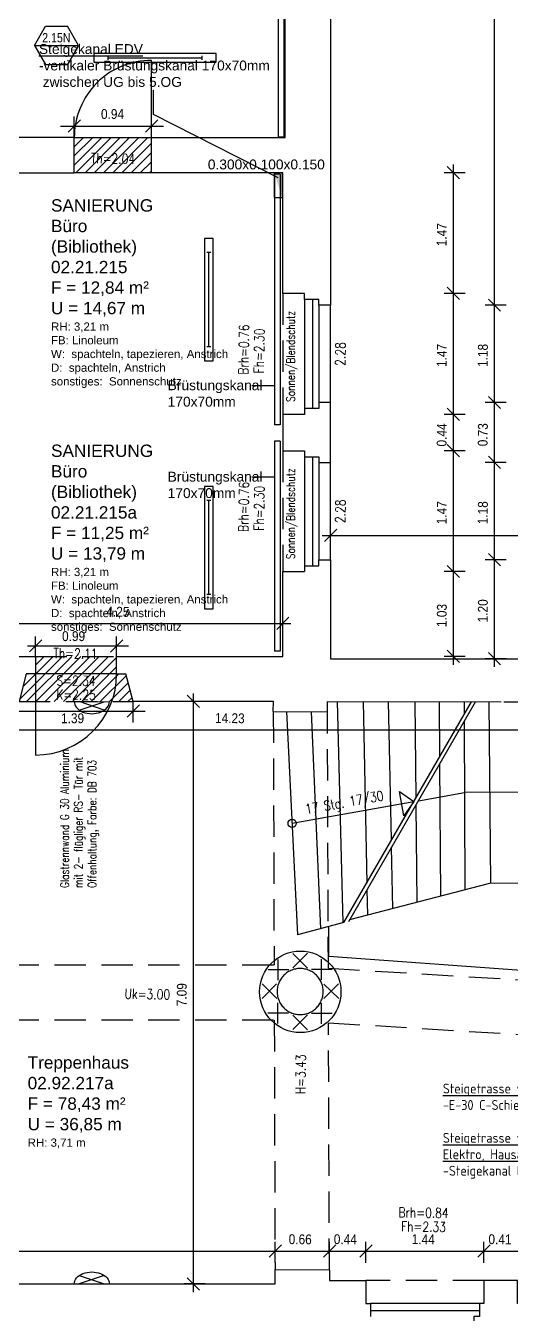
# Model space of a CAD drawing. Header units: metres. Extents: x 374 to 510, y -373 to -311.
# Drawn here: x 407.69 to 413.6, y -334.8 to -319.11 of the extents above; entities that cross this region are included whole.
import ezdxf
from ezdxf.enums import TextEntityAlignment as Align

# ---------------------------------------------------------------- set-up
doc = ezdxf.new("R2010")
doc.units = ezdxf.units.M
doc.header["$LTSCALE"] = 0.03
for name, pattern in [('AUSGEZOGEN', [0]), ('DOT', [0]), ('STRICHLINIE', [19.05, 12.7, -6.35])]:
    doc.linetypes.add(name, pattern=pattern)
doc.layers.get('0').update_dxf_attribs({"linetype": 'CONTINUOUS'})
for name, color, linetype in [('A_abriss', 44, '_ABBRUCH'), ('A_ansicht', 9, 'CONTINUOUS'), ('A_bemaßung', 2, 'CONTINUOUS'), ('A_Elektro', 1, 'CONTINUOUS'), ('A_fenster', 7, 'CONTINUOUS'), ('A_höhen', 3, 'CONTINUOUS'), ('A_NR_TÜR', 1, 'CONTINUOUS'), ('A_räume', 5, 'CONTINUOUS'), ('A_schraffur', 10, 'CONTINUOUS'), ('A_text', 5, 'CONTINUOUS'), ('A_treppe', 3, 'CONTINUOUS'), ('A_Tuernummern', 1, 'CONTINUOUS'), ('A_TXT-TUER', 1, 'CONTINUOUS'), ('A_verdeckt', 8, 'STRICHLINIE'), ('A_wände', 4, 'CONTINUOUS'), ('E__DURCHBR', 2, 'CONTINUOUS'), ('E__LEUCHTEN', 6, 'AUSGEZOGEN'), ('E__VERSYS', 2, 'AUSGEZOGEN')]:
    doc.layers.add(name, color=color, linetype=linetype)
doc.styles.add('arial-n', font='ARIALN.TTF')
doc.styles.add('BOLDSIMP_FNT', font='TXT', dxfattribs={"height": 1})
doc.styles.add('ISO9', font='iso8.shx', dxfattribs={"height": 0.12})
doc.styles.add('NORM', font='simplex.shx', dxfattribs={"width": 0.7, "bigfont": 'bigfont.shx'})
doc.styles.add('PITSIMP8', font='PITSIMP8.SHX')
doc.styles.add('SIMPLEX', font='simplex.shx', dxfattribs={"width": 0.8, "height": 0.1})
doc.styles.get("Standard").update_dxf_attribs({"font": 'ARIAL.TTF', "height": 1})
doc.linetypes.add('_ABBRUCH', pattern='A,25,[101,cadkon.shx,S=3.5,R=0,X=0,Y=0],25', length=50)

# ---------------------------------------------------------------- blocks, each defined once
blk = doc.blocks.new('SLASH1')
at = {"layer": 'A_bemaßung', "color": 2, "linetype": 'Continuous'}
for p, q in [((0.07663, 0.07663), (-0.07319, -0.07319)), ((0, -0.14068), (0, 0.11466))]:
    blk.add_line(p, q, dxfattribs=at)
blk = doc.blocks.new('Tür-Nr')
at = {"layer": 'A_NR_TÜR'}
for p, q in [((-0.057, -108.865), (0.077, -108.632)), ((0.077, -108.632), (0.347, -108.632)), ((0.481, -108.865), (0.347, -108.632)), ((-0.057, -108.865), (0.481, -108.865)), ((-0.057, -108.865), (0.077, -109.098)), ((0.481, -108.865), (0.347, -109.098)), ((0.077, -109.098), (0.347, -109.098))]:
    blk.add_line(p, q, dxfattribs=at)
at = {"layer": 'A_TXT-TUER', "style": 'arial-n', "flags": 4}
blk.add_attdef('TÜR-NR.', text='', height=0.113, dxfattribs=at).set_placement((0.211, -108.772), align=Align.MIDDLE_CENTER)
at = {"layer": 'A_TXT-TUER', "style": 'NORM', "width": 0.7}
for tag, flags, p in [('BRANDSCHUTZ', 4, (0.229, -108.981)), ('DIN', 5, (0.214, -109.198)), ('ABMESSUNG', 5, (0.214, -109.333)), ('MATERIAL', 5, (0.214, -109.467)), ('WANDART', 5, (0.214, -109.601)), ('ZARGE', 5, (0.214, -109.736)), ('BESCHLÄGE', 5, (0.214, -110.005)), ('SCHLOSS', 5, (0.214, -109.87)), ('SONSTIGES', 5, (0.214, -110.139))]:
    blk.add_attdef(tag, text='', height=0.0784, dxfattribs=dict(at, flags=flags)).set_placement(p, align=Align.MIDDLE_CENTER)
blk = doc.blocks.new('A$C1B967C39')
at = {"layer": 'E__VERSYS', "color": 3}
for p, q in [((12.596, 33.578), (12.596, 27.5)), ((12.666, 33.578), (12.666, 27.5)), ((12.666, 27.5), (12.596, 27.5)), ((12.551, 27.05), (12.551, 23.996)), ((12.621, 27.05), (12.551, 27.05)), ((12.621, 27.05), (12.621, 23.996)), ((12.621, 23.996), (12.551, 23.996)), ((12.551, 23.8), (12.551, 21.244)), ((12.621, 23.8), (12.551, 23.8)), ((12.621, 23.8), (12.621, 21.244)), ((12.621, 21.244), (12.551, 21.244))]:
    blk.add_line(p, q, dxfattribs=at)
at = {"layer": 'E__VERSYS', "color": 7}
for p, q in [((12.276, 24.478), (12.551, 24.478)), ((12.276, 23.365), (12.551, 23.365))]:
    blk.add_line(p, q, dxfattribs=at)
at = {"layer": 'E__VERSYS', "color": 7, "char_height": 0.12, "attachment_point": 7}
for insert in [(11.251, 24.218), (11.251, 23.105)]:
    blk.add_mtext('Brüstungskanal \\P170x70mm', dxfattribs=dict(at, insert=insert))
blk = doc.blocks.new('Wanddurchbruch')
for p, q in [((0, 1), (0, 0)), ((1, 1), (0, 1)), ((1, 0), (1, 1)), ((0, 0), (1, 0))]:
    blk.add_line(p, q)
blk.add_solid([(1, 0), (1, 1), (0, 1), (0, 0)])
blk = doc.blocks.new('Deckendurchbruch')
for p, q in [((1, 1), (0, 1)), ((0, 1), (0, 0)), ((1, 0), (1, 1)), ((0, 0), (1, 0))]:
    blk.add_line(p, q)
blk.add_solid([(0, 0), (1, 1), (0, 1)])
blk = doc.blocks.new('A$C323A5F6B')
at = {"layer": 'E__DURCHBR', "linetype": 'Continuous'}
ref = blk.add_blockref('Deckendurchbruch', (12.548, 27.066), dxfattribs=dict(at, xscale=0.3003000080464072, yscale=0.1001000000001113, zscale=1.1011, rotation=270.0000046056928))
ref.add_attrib('EC_DIM', '0.300x0.100x0.150', (11.74, 27.108), dxfattribs={"linetype": 'Continuous', "height": 0.12})
at = {"layer": 'E__DURCHBR'}
ref = blk.add_blockref('Wanddurchbruch', (8.184, 13.538, 3.003), dxfattribs=dict(at, xscale=0.5595590149933418, yscale=0.2001999999999953, zscale=1.001, rotation=270.0000046057027))
ref.add_attrib('EC_DIM', '0.559x0.200x0.200', (8.184, 12.763), dxfattribs={"height": 0.12})
blk = doc.blocks.new('A$C21574063')
at = {"layer": 'E__VERSYS', "color": 7}
blk.add_line((11.08, 27.778), (11.08, 28.071), dxfattribs=at)
at = {"layer": 'E__VERSYS', "color": 7, "linetype": 'Continuous', "ltscale": 5}
blk.add_line((12.597, 27.004), (11.08, 27.778), dxfattribs=at)
at = {"layer": 'E__VERSYS', "color": 7, "insert": (9.682, 28.111), "char_height": 0.12, "attachment_point": 7}
blk.add_mtext('{\\LSteigekanal EDV\\P}-vertikaler Brüstungskanal 170x70mm \\P zwischen UG bis 5.OG', dxfattribs=at)
at = {"layer": 'E__VERSYS', "color": 7, "insert": (14.604, 14.821), "char_height": 0.12, "attachment_point": 7, "style": 'ISO9'}
blk.add_mtext('{\\LSteigetrasse von UG bis 3. OG für SIB\\P}-E-30 C-Schiene + Bügelschellen B=100mm \\P\\P{\\LSteigetrasse von UG bis 3. OG für  \\PElektro, Hausalarm, LWL und EDV\\P}-Steigekanal PVC B/H=100x60mm', dxfattribs=at)
blk = doc.blocks.new('Lichtelement')
at = {"layer": 'E__LEUCHTEN', "color": 6, "linetype": 'Continuous', "ltscale": 5}
for p, q in [((11.703, -110.425), (11.881, -110.246)), ((11.884, -110.427), (11.705, -110.249)), ((11.524, -110.575), (11.524, -110.322)), ((12.054, -110.571), (12.054, -110.318)), ((11.653, -110.449), (11.401, -110.449)), ((12.184, -110.445), (11.932, -110.445)), ((11.328, -110.796), (11.506, -110.617)), ((11.509, -110.798), (11.33, -110.619)), ((12.081, -110.797), (12.259, -110.619)), ((12.262, -110.799), (12.083, -110.621)), ((11.521, -111.102), (11.521, -110.85)), ((12.054, -111.105), (12.054, -110.853)), ((11.65, -110.976), (11.398, -110.976)), ((11.703, -111.175), (11.881, -110.997)), ((11.884, -111.178), (11.705, -110.999)), ((12.184, -110.979), (11.932, -110.979))]:
    blk.add_line(p, q, dxfattribs=at)
blk.add_circle((11.794, -110.716), 0.496, dxfattribs=at)
blk = doc.blocks.new('Wandleuchte')
at = {"layer": 'E__LEUCHTEN', "color": 6}
for p, q in [((-154, -6), (-153, 8)), ((-153, 8), (-149, 21)), ((-149, 21), (-143, 34)), ((-143, 34), (-134, 47)), ((-134, 47), (-123, 58)), ((-123, 58), (-110, 68)), ((-110, 68), (-94, 77)), ((-110, 68), (107, -6)), ((107, 68), (-110, -6)), ((-94, 77), (-78, 85)), ((-78, 85), (-60, 91)), ((-60, 91), (-41, 95)), ((-41, 95), (-21, 98)), ((-21, 98), (-1, 99)), ((-1, 99), (19, 98)), ((19, 98), (38, 95)), ((38, 95), (57, 91)), ((57, 91), (75, 85)), ((75, 85), (92, 77)), ((92, 77), (107, 68)), ((107, 68), (120, 58)), ((120, 58), (131, 47)), ((131, 47), (140, 34)), ((140, 34), (146, 21)), ((146, 21), (150, 8)), ((150, 8), (152, -6)), ((-154, -6), (152, -6))]:
    blk.add_line(p, q, dxfattribs=at)
blk = doc.blocks.new('2DEL_458')
for p, q in [((-0.384, -0.236), (-0.384, 0.236)), ((0.384, -0.236), (0.384, 0.236)), ((-0.384, 0), (0.384, 0))]:
    blk.add_line(p, q)
blk.add_lwpolyline([(-0.5, -0.5), (0.5, -0.5), (0.5, 0.5), (-0.5, 0.5)], close=True)
at = {"style": 'PITSIMP8', "flags": 9}
for tag, p in [('RAUM/GRUPPE', (-0.03, 0.159)), ('BEZEICHNUNG', (-0.03, 0.179)), ('POS.NR.G-LV', (-0.03, 0.139)), ('FABRIKAT', (-0.03, 0.119)), ('VOLUMENSTROM', (-0.03, 0.039)), ('DRUCK/-STUFE', (-0.03, 0.019)), ('ANSCHLUSS', (-0.03, -0.001)), ('KENNUNG', (-0.03, 0.079)), ('LEISTUNG', (-0.03, 0.059)), ('TYP', (-0.03, 0.099)), ('TEMPERATUR', (-0.03, -0.061)), ('SCHUTZART', (-0.03, -0.101)), ('DREHZAHL', (-0.03, -0.081)), ('GROESSE', (-0.03, -0.021)), ('DN', (-0.03, -0.041)), ('SPANNUNG/FREQUENZ', (-0.03, -0.121)), ('GEWICHT', (-0.03, -0.141)), ('FREI', (-0.03, -0.161)), ('FREI', (-0.03, -0.181)), ('FREI', (-0.03, -0.201))]:
    blk.add_attdef(tag, text='', height=0.01, dxfattribs=at).set_placement(p, align=Align.MIDDLE)

msp = doc.modelspace()

# ---------------------------------------------------------------- hatches: boundary and pattern name
at = {"layer": 'A_schraffur', "linetype": 'Continuous'}
h = msp.add_hatch(dxfattribs=at)
h.set_pattern_fill('ANSI31', color=256, scale=0.025, style=0)
h.paths.add_polyline_path([(409.21694, -320.90095), (409.21695, -320.47095), (408.277, -320.47098), (408.27701, -320.90095)])
h = msp.add_hatch(dxfattribs=at)
h.set_pattern_fill('ANSI31', color=256, scale=0.025, style=0)
h.paths.add_polyline_path([(408.90598, -326.99824), (408.79348, -326.99825), (408.79347, -326.7884), (407.80353, -326.78841), (407.80354, -326.99823), (407.69104, -326.99823), (407.60356, -327.33822), (408.99347, -327.3382)])

# ---------------------------------------------------------------- linework, layer by layer
at = {"layer": 'A_abriss', "ltscale": 0.3}
for p, q in [((409.21695, -320.47095), (409.21695, -319.53102)), ((407.80354, -326.99823), (407.80355, -327.98817)), ((408.79348, -326.99825), (407.80354, -326.99823))]:
    msp.add_line(p, q, dxfattribs=at)
for centre, radius, start, end in [((409.21695, -320.47095), 0.93995, 90.000003, 180.001213), ((407.80354, -326.99823), 0.98994, 270.000576, 359.998842)]:
    msp.add_arc(centre, radius, start, end, dxfattribs=at)
at = {"layer": 'A_ansicht', "color": 9, "linetype": 'Continuous'}
for p, q in [((411.08187, -322.44337), (411.08187, -323.76827)), ((411.39935, -323.69829), (411.39935, -322.51335)), ((411.08187, -324.35824), (411.08187, -325.68317)), ((411.39936, -325.61319), (411.39935, -324.42824)), ((413.21466, -334.66464), (411.88474, -334.66463))]:
    msp.add_line(p, q, dxfattribs=at)
at = {"layer": 'A_bemaßung', "linetype": 'Continuous'}
for p, q in [((413.39937, -326.91667), (413.39936, -313.67131)), ((408.11114, -320.3303), (409.36278, -320.3303)), ((412.89937, -326.88839), (412.89936, -320.80097)), ((411.29935, -325.31666), (417.98097, -325.31666)), ((406.4964, -326.38842), (410.91687, -326.3884)), ((407.7079, -326.66075), (408.9393, -326.66076)), ((409.73067, -334.52821), (409.73067, -327.23822)), ((407.4377, -327.45254), (409.1393, -327.45254)), ((398.78006, -327.6834), (417.89066, -327.6834)), ((403.46379, -334.02821), (417.1185, -334.02821))]:
    msp.add_line(p, q, dxfattribs=at)
at = {"layer": 'A_fenster', "linetype": 'Continuous'}
for p, q in [((411.18186, -322.44338), (411.18185, -323.7683)), ((411.25686, -322.51335), (411.25687, -323.69829)), ((411.18187, -324.35825), (411.18186, -325.68317)), ((411.25686, -324.42823), (411.25686, -325.61317)), ((413.21465, -334.75465), (411.88475, -334.75462))]:
    msp.add_line(p, q, dxfattribs=at)
at = {"layer": 'A_treppe', "linetype": 'Continuous'}
for p, q in [((411.55223, -330.03211), (411.48317, -327.33814)), ((411.79621, -327.33821), (411.84132, -329.54741)), ((412.14261, -329.02558), (412.10639, -327.33826)), ((412.42639, -327.3383), (412.43845, -328.51316)), ((412.73226, -328.00424), (412.72739, -327.33839)), ((413.02941, -327.33842), (413.02986, -327.48877)), ((413.35228, -329.55398), (413.33336, -327.33983)), ((410.8643, -327.46037), (410.99859, -330.17871)), ((411.16483, -327.46264), (411.27567, -330.10534)), ((413.03014, -327.57491), (413.03662, -329.63198)), ((412.74474, -329.70751), (412.73289, -328.08977)), ((412.43931, -328.59827), (412.45148, -329.78339)), ((412.16049, -329.85869), (412.14438, -329.10908)), ((413.33743, -329.55415), (411.63278, -329.99525)), ((415.27545, -329.53377), (413.33743, -329.55415)), ((411.84304, -329.63104), (411.84932, -329.93919)), ((411.56316, -330.0292), (410.99859, -330.17871)), ((411.37843, -330.44312), (411.37736, -330.07841)), ((414.88162, -330.69252), (411.37843, -330.44312))]:
    msp.add_line(p, q, dxfattribs=at)
at = {"layer": 'A_treppe', "color": 1, "linetype": 'Continuous'}
for p, q in [((412.47022, -328.54471), (413.03282, -328.44425)), ((415.44116, -328.43664), (413.03282, -328.44424)), ((410.93144, -328.81953), (412.41448, -328.55468))]:
    msp.add_line(p, q, dxfattribs=at)
msp.add_lwpolyline([(412.41448, -328.55468), (412.2932, -328.72871), (412.24043, -328.43339), (412.41448, -328.55468)], dxfattribs=at)
msp.add_circle((410.93146, -328.81955), 0.05, dxfattribs=at)
at = {"layer": 'A_verdeckt', "linetype": 'STRICHLINIE'}
for p, q in [((410.81687, -322.37086), (410.81685, -323.84078)), ((410.81685, -324.28576), (410.81687, -325.75566)), ((407.80353, -326.78841), (408.79347, -326.7884)), ((407.60356, -327.33822), (408.99347, -327.3382)), ((410.70243, -327.45914), (410.71197, -330.548)), ((411.37346, -330.58314), (411.36242, -327.46413)), ((410.70336, -330.54802), (403.56381, -330.548)), ((411.37346, -330.58314), (417.3414, -330.94715)), ((410.70336, -331.21798), (403.5638, -331.21798)), ((410.71404, -331.21795), (410.72343, -334.25212)), ((411.38642, -334.25414), (411.37579, -331.2484)), ((411.37579, -331.2484), (417.25741, -331.60715)), ((413.26965, -334.38465), (411.82975, -334.38463))]:
    msp.add_line(p, q, dxfattribs=at)
at = {"layer": 'A_verdeckt', "linetype": 'Continuous'}
for p, q in [((411.56316, -330.0292), (413.11598, -327.33964)), ((411.62218, -330.01356), (413.16596, -327.33966))]:
    msp.add_line(p, q, dxfattribs=at)
at = {"layer": 'A_wände', "linetype": 'Continuous'}
for p, q in [((408.277, -320.47098), (405.60718, -320.47095)), ((408.277, -320.47098), (409.21695, -320.47095)), ((408.27701, -320.90095), (408.277, -320.47098)), ((407.00686, -320.90095), (408.27701, -320.90095)), ((409.21694, -320.90095), (408.27701, -320.90095)), ((411.25685, -325.68318), (411.25686, -325.61317)), ((411.25686, -325.61317), (411.39936, -325.61319)), ((411.39936, -325.61319), (411.39936, -326.81666)), ((410.81687, -325.75566), (411.08186, -325.75565)), ((410.81688, -326.78839), (410.81687, -325.75566)), ((411.08187, -325.68317), (411.08186, -325.75565)), ((411.08187, -325.68317), (411.25685, -325.68318)), ((406.85188, -326.7884), (407.80353, -326.78841)), ((407.80353, -326.78841), (407.80354, -326.99823)), ((408.79347, -326.7884), (410.81688, -326.78839)), ((408.79348, -326.99825), (408.79347, -326.7884)), ((411.39936, -326.81666), (417.88099, -326.81666)), ((407.69104, -326.99823), (407.60356, -327.33822)), ((407.80354, -326.99823), (407.69104, -326.99823)), ((408.79348, -326.99825), (408.90598, -326.99824)), ((408.99347, -327.3382), (408.90598, -326.99824)), ((410.70336, -327.3382), (408.99347, -327.3382)), ((410.70243, -327.45914), (410.70336, -327.3382)), ((411.36242, -327.46413), (411.36254, -327.33813)), ((411.36254, -327.33813), (413.47997, -327.33994)), ((413.51343, -327.33996), (417.24943, -327.34314)), ((410.70243, -327.45914), (411.36242, -327.46413))]:
    msp.add_line(p, q, dxfattribs=at)
for points in [[(411.41936, -315.02133), (411.39937, -315.02132), (411.39935, -322.51335), (411.25686, -322.51335), (411.25687, -322.44338), (411.08187, -322.44337), (411.08187, -322.37085), (410.81687, -322.37086), (410.81686, -320.90097), (409.21694, -320.90095), (409.21695, -320.47095), (410.84685, -320.47097), (410.84687, -314.37132), (409.22695, -314.37134), (409.22695, -314.10633), (409.15446, -314.10633), (409.15447, -313.93134), (409.08446, -313.93132), (409.08446, -313.79133), (410.16935, -313.79133), (410.16936, -313.77133), (411.41936, -313.77133), (411.41936, -315.02133)], [(411.08185, -323.84076), (410.81685, -323.84078), (410.81685, -324.28576), (411.08187, -324.28574), (411.08187, -324.35824), (411.25686, -324.35826), (411.25686, -324.42823), (411.39935, -324.42824), (411.39935, -323.69829), (411.25687, -323.69829), (411.25687, -323.76829), (411.08187, -323.76827), (411.08185, -323.84076)], [(411.31024, -330.86796), (411.30981, -330.85329), (411.30867, -330.83866), (411.30674, -330.82408), (411.30405, -330.80965), (411.30063, -330.79538), (411.29645, -330.78128), (411.29157, -330.76744), (411.28593, -330.75388), (411.27963, -330.74062), (411.27261, -330.72773), (411.26495, -330.7152), (411.25661, -330.70311), (411.24766, -330.69146), (411.23814, -330.68029), (411.22803, -330.66963), (411.21737, -330.65953), (411.20622, -330.64997), (411.19457, -330.64103), (411.18245, -330.63273), (411.16994, -330.62505), (411.15703, -330.61804), (411.1438, -330.61172), (411.13021, -330.6061), (411.11637, -330.60122), (411.1023, -330.59703), (411.08801, -330.5936), (411.07357, -330.59093), (411.059, -330.589), (411.04437, -330.58785), (411.0297, -330.58747), (411.015, -330.58787), (411.00038, -330.58901), (410.98582, -330.59094), (410.97137, -330.59362), (410.9571, -330.59704), (410.94302, -330.60121), (410.92917, -330.60612), (410.91559, -330.61173), (410.90236, -330.61806), (410.88945, -330.62505), (410.87693, -330.63272), (410.86484, -330.64105), (410.85318, -330.65), (410.84202, -330.65953), (410.83135, -330.66965), (410.82126, -330.68029), (410.81171, -330.69147), (410.80276, -330.7031), (410.79446, -330.7152), (410.78679, -330.72773), (410.77978, -330.74065), (410.77345, -330.7539), (410.76785, -330.76747), (410.76293, -330.78131), (410.75877, -330.7954), (410.75533, -330.80967), (410.75266, -330.82412), (410.75073, -330.83868), (410.7496, -330.85331), (410.74921, -330.868), (410.74959, -330.88269), (410.75074, -330.89731), (410.75267, -330.91186), (410.75535, -330.9263), (410.75879, -330.94059), (410.76296, -330.95468), (410.76786, -330.9685), (410.77346, -330.98209), (410.77978, -330.99533), (410.7868, -331.00826), (410.79448, -331.02077), (410.80279, -331.03286), (410.81173, -331.04451), (410.82127, -331.05569), (410.83138, -331.06635), (410.84204, -331.07645), (410.85319, -331.08598), (410.86486, -331.09492), (410.87694, -331.10324), (410.88946, -331.1109), (410.90238, -331.11791), (410.91565, -331.12425), (410.92921, -331.12986), (410.94304, -331.13477), (410.95714, -331.13893), (410.97141, -331.14238), (410.98585, -331.14505), (411.00041, -331.14696), (411.01504, -331.14811), (411.02973, -331.14848), (411.04441, -331.14812), (411.05906, -331.14696), (411.07361, -331.14502), (411.08805, -331.14235), (411.10234, -331.13892), (411.11641, -331.13475), (411.13025, -331.12986), (411.14382, -331.12424), (411.15708, -331.11791), (411.16998, -331.11091), (411.18252, -331.10324), (411.19462, -331.09492), (411.20627, -331.08596), (411.21742, -331.07644), (411.22807, -331.06632), (411.2382, -331.05568), (411.24774, -331.0445), (411.25667, -331.03285), (411.26499, -331.02077), (411.27267, -331.00823), (411.27967, -330.99532), (411.28599, -330.98207), (411.29162, -330.96849), (411.29652, -330.95466), (411.30069, -330.94057), (411.30412, -330.92629), (411.30678, -330.91186), (411.30871, -330.89728), (411.30988, -330.88265), (411.31024, -330.86796)], [(405.44368, -334.76818), (405.52368, -334.42822), (410.72505, -334.4282), (410.72343, -334.25212), (411.38642, -334.25414), (411.3867, -334.38553), (411.82975, -334.38463), (411.82975, -334.66465), (411.88474, -334.66463), (411.88475, -334.82465)], [(413.80462, -334.82465), (413.73463, -334.82464), (413.73461, -334.66463), (413.67963, -334.66465), (413.67964, -334.38462), (413.26965, -334.38465), (413.26964, -334.66464), (413.21466, -334.66464), (413.21467, -334.82463), (413.14464, -334.82465), (413.14465, -334.97667), (413.80462, -334.97667), (413.80462, -334.82465)]]:
    msp.add_lwpolyline(points, dxfattribs=at)

# ---------------------------------------------------------------- block references
at = {"layer": 'A_bemaßung', "color": 7}
for p in [(408.277, -320.3303), (409.21695, -320.33062), (411.39937, -325.31665), (410.81688, -326.3884), (407.80353, -326.66074), (408.79347, -326.66108), (408.99347, -327.45286), (410.72506, -334.02821), (411.3867, -334.02821), (411.82975, -334.0282), (413.26964, -334.02821)]:
    msp.add_blockref('SLASH1', p, dxfattribs=at)
at = {"layer": 'A_bemaßung', "color": 7, "rotation": 90}
for p in [(412.89936, -320.90096), (412.89936, -322.37089), (413.39937, -322.51335), (412.89935, -323.84078), (413.39935, -323.69828), (412.89936, -324.28575), (413.39936, -324.42825), (413.39935, -325.61317), (412.89937, -325.75565), (412.89937, -326.7884), (413.39935, -326.81666), (409.73067, -327.33821), (409.73068, -334.42822)]:
    msp.add_blockref('SLASH1', p, dxfattribs=at)
at = {"layer": 'A_Elektro'}
for name in ['A$C21574063', 'A$C1B967C39', 'A$C323A5F6B']:
    msp.add_blockref(name, (398.16436, -347.96634), dxfattribs=at)
at = {"layer": 'A_Tuernummern'}
ref = msp.add_blockref('Tür-Nr', (407.84735, -210.48323), dxfattribs=at)
ref.add_attrib('TÜR-NR.', '2.15N', dxfattribs={"layer": 'A_TXT-TUER', "height": 0.112896, "style": 'arial-n'}).set_placement((408.05871, -319.25557), align=Align.MIDDLE_CENTER)
at = {"layer": 'E__LEUCHTEN', "color": 1, "xscale": 1.491389900000001, "yscale": 0.1053852800000072, "zscale": 1.4913899}
msp.add_blockref('2DEL_458', (409.26159, -319.50098), dxfattribs=at)
at = {"layer": 'E__LEUCHTEN', "color": 1, "xscale": 1.491389900000001, "yscale": 0.1053852800000072, "zscale": 1.4913899, "rotation": 90}
for p in [(409.91685, -322.44462), (409.91686, -325.46333)]:
    msp.add_blockref('2DEL_458', p, dxfattribs=at)
at = {"layer": 'E__LEUCHTEN', "color": 7, "linetype": 'Continuous', "ltscale": 5, "xscale": -0.001400000000095322, "yscale": 0.001399999999989632, "zscale": 0.0014, "rotation": 179.6723066862387}
msp.add_blockref('Wandleuchte', (408.49235, -327.34659), dxfattribs=at)
at = {"layer": 'E__LEUCHTEN', "color": 1, "linetype": 'Continuous'}
msp.add_blockref('Lichtelement', (399.23698, -220.15535), dxfattribs=at)
at = {"layer": 'E__LEUCHTEN', "color": 7, "linetype": 'Continuous', "ltscale": 5, "xscale": 0.001400000000103319, "yscale": 0.001399999999989632, "zscale": 0.0014}
msp.add_blockref('Wandleuchte', (408.4924, -334.41985), dxfattribs=at)

# ---------------------------------------------------------------- texts
at = {"layer": 'A_abriss', "ltscale": 0.3, "style": 'SIMPLEX', "width": 0.8}
msp.add_text('Th=2.04', height=0.12, rotation=359.1, dxfattribs=at).set_placement((408.74948, -320.72595), align=Align.MIDDLE_CENTER)
at = {"layer": 'A_bemaßung', "color": 7, "linetype": 'DOT', "style": 'BOLDSIMP_FNT', "width": 0.9}
for s, p in [('0.94', (408.60235, -320.2803)), ('0.99', (408.12804, -326.63726)), ('1.39', (408.11591, -327.63665))]:
    msp.add_text(s, height=0.12, dxfattribs=at).set_placement(p, align=Align.BOTTOM_LEFT)
for s, rotation, p in [('1.47', 89.3, (412.84935, -321.79534)), ('1.47', 89.3, (412.84936, -323.26524)), ('1.18', 89.3, (413.34936, -323.26524)), ('0.44', 89.3, (412.84935, -324.23296)), ('0.73', 89.3, (413.34935, -324.23041)), ('1.47', 89.3, (412.84934, -325.18013)), ('1.18', 89.3, (413.34936, -325.18013)), ('1.20', 89.3, (413.34934, -326.37433)), ('4.25', 359.3, (408.66722, -326.33841)), ('1.03', 89.3, (412.84935, -326.43146)), ('14.23', 359.3, (409.99118, -327.63341)), ('7.09', 89.3, (409.68067, -331.04777))]:
    msp.add_text(s, height=0.12, rotation=rotation, dxfattribs=at).set_placement(p, align=Align.BOTTOM_LEFT)
at = {"layer": 'A_bemaßung', "color": 7, "linetype": 'Continuous', "style": 'BOLDSIMP_FNT', "width": 0.9}
for s, p in [('0.66', (410.88874, -333.9782)), ('0.44', (411.4385, -333.9782)), ('1.44', (412.3877, -333.9782)), ('0.41', (413.32294, -333.9782))]:
    msp.add_text(s, height=0.12, rotation=359.3, dxfattribs=at).set_placement(p, align=Align.BOTTOM_LEFT)
at = {"layer": 'A_höhen', "linetype": 'Continuous', "style": 'SIMPLEX', "width": 0.8}
for s, rotation, p in [('Brh=0.76', 89.1, (410.34199, -323.05217)), ('Fh=2.30', 89.1, (410.52951, -323.06964)), ('2.28', 89.1, (411.51936, -323.10582)), ('Brh=0.76', 89.1, (410.34199, -324.96707)), ('Fh=2.30', 89.1, (410.52951, -324.9845)), ('2.28', 89.1, (411.51937, -325.02071)), ('Th=2.11', 359.1, (408.29186, -326.75233)), ('S=2.34', 359.1, (408.29852, -327.08445)), ('K=2.25', 359.1, (408.29851, -327.25442)), ('Uk=3.00', 359.1, (409.16764, -330.89938)), ('H=3.43', 89.1, (411.03601, -331.87515)), ('Brh=0.84', 359.1, (412.53319, -333.56023)), ('Fh=2.33', 359.1, (412.53323, -333.73021))]:
    msp.add_text(s, height=0.12, rotation=rotation, dxfattribs=at).set_placement(p, align=Align.MIDDLE_CENTER)
at = {"layer": 'A_räume', "linetype": 'Continuous', "char_height": 0.15, "width": 6.6459, "attachment_point": 1}
for s, insert in [('SANIERUNG \\PBüro\\P(Bibliothek)\\P02.21.215\\PF = 12,84 m²   \\PU = 14,67 m\\P\\H0.1;RH: 3,21 m\\PFB: Linoleum\\PW:  spachteln, tapezieren, Anstrich\\PD:  spachteln, Anstrich\\Psonstiges:  Sonnenschutz', (407.99322, -321.22195)), ('SANIERUNG\\PBüro\\P(Bibliothek)\\P02.21.215a\\PF = 11,25 m²     \\PU = 13,79 m\\P\\H0.1;RH: 3,21 m\\PFB: Linoleum\\PW:  spachteln, tapezieren, Anstrich\\PD:  spachteln, Anstrich\\Psonstiges:  Sonnenschutz', (407.99319, -324.20925)), ('Treppenhaus\\P02.92.217a\\PF = 78,43 m²\\PU = 36,85 m\\P{\\H0.6667x;RH: 3,71 m}', (407.70881, -331.65692))]:
    msp.add_mtext(s, dxfattribs=dict(at, insert=insert))
at = {"layer": 'A_text', "linetype": 'Continuous', "char_height": 0.1, "attachment_point": 1, "rotation": 90, "style": 'SIMPLEX'}
for s, insert, width in [('Sonnen/Blendschutz', (410.86417, -323.68868), 1), ('Sonnen/Blendschutz', (410.86424, -325.60356), 1), ('G{\\fSimplex|b1|i0|c0|p2;lastrennwand G 30 Aluminium\\P}mit 2- flügliger RS- Tür mit \\POffenhaltung, Farbe: DB 703', (408.11015, -329.60744), 4.0764)]:
    msp.add_mtext(s, dxfattribs=dict(at, insert=insert, width=width))
at = {"layer": 'A_treppe', "color": 1, "linetype": 'Continuous', "style": 'SIMPLEX', "width": 0.8}
msp.add_text('17 Stg. 17/30', height=0.12, rotation=10.1, dxfattribs=at).set_placement((411.56742, -328.56493), align=Align.MIDDLE_CENTER)

doc.saveas('drawing.dxf')
